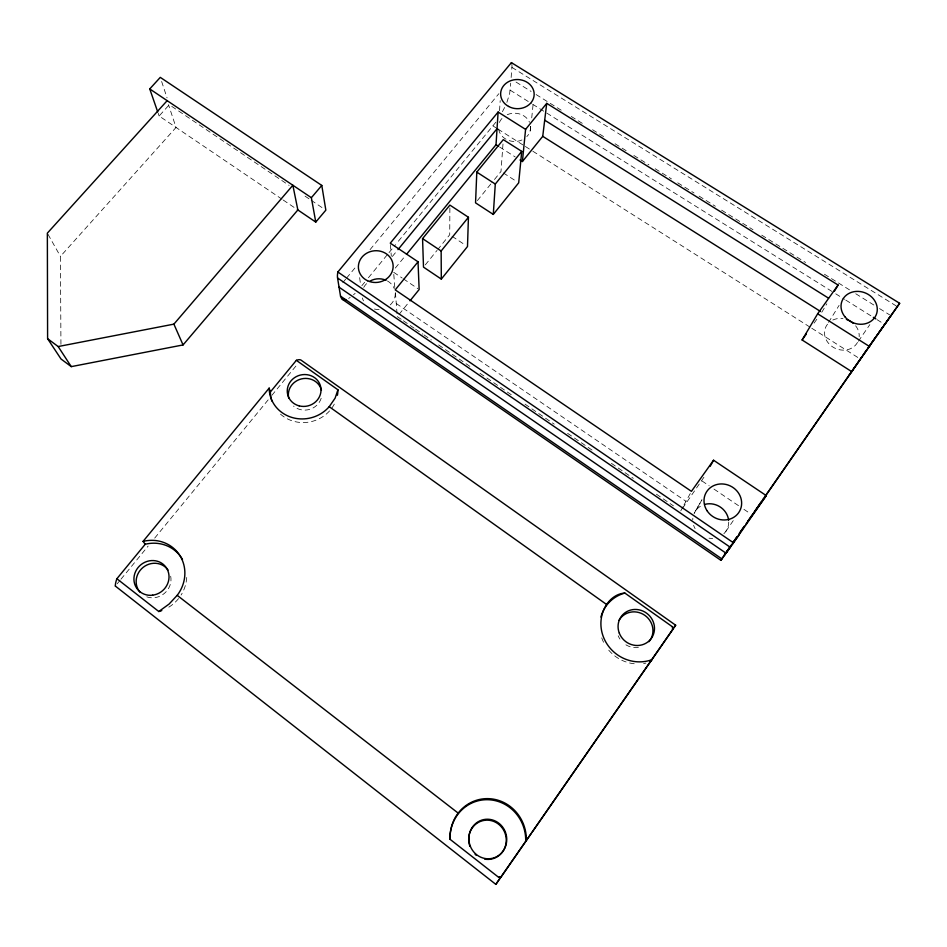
<?xml version="1.0" encoding="UTF-8"?>
<svg xmlns="http://www.w3.org/2000/svg" width="947" height="947" viewBox="0 0 947 947"><rect width="100%" height="100%" fill="white"/><g stroke="black" fill="none" stroke-linecap="round" stroke-linejoin="round"><path stroke-width="0.71" stroke-dasharray="4.74 3.55" d="M449.884 207.926L449.718 234.749L437.964 249.262M499.531 110.716L500.194 100.607M502.987 143.98L500.999 171.443L491.907 182.664M506.882 102.383L509.675 93.54L510.705 83.158M511.143 77.488L511.913 67.379A38.342 10.535 -58.2 0 0 511.936 65.059M531.729 117.866L533.054 104.833M504.609 107.496L501.91 112.693M680.763 510.871L683.367 506.089M684.018 504.905L690.765 492.594M682.456 508.468L704.722 476.081M695.654 510.705L701.964 499.779L694.127 513.392A18.313 16.975 29.9 0 1 701.822 505.509M821.783 312.261L826.861 303.786M828.542 322.406L839.089 305.372M725.887 531.362L733.901 519.666M858.384 341.251L869.831 324.632M814.089 323.105L817.51 318.287M495.92 122.127L396.521 243.486M399.101 314.357L409.116 301.939M425.298 264.888L437.052 250.375M477.371 200.61L490.996 183.789M395.313 268.072L405.565 255.512M392.354 256.483L397.03 250.777M117.215 583.778L120.02 580.357M120.956 579.209L148.134 546.099M154.692 538.109L270.901 396.533M271.836 395.384L297.145 364.559M361.861 285.71L364.666 282.289M368.419 277.731L388.081 253.76M389.028 252.624L395.574 244.634M342.814 282.644L345.631 279.223M346.578 278.087L355.977 266.711M370.064 249.641L498.82 93.729M60.939 344.353L60.43 256.388L176.035 127.443L168.495 104.679M282.017 199.225L159.132 115.996L169.312 104.726M353.48 294.848L355.149 293.298M348.626 298.412L350.189 297.441M511.913 67.379L897.283 306.603M516.044 82.058L531.089 91.433M536.109 94.558L561.169 110.183M571.207 116.434L583.743 124.246M592.514 129.703L605.05 137.516M615.077 143.766L627.612 151.579M633.874 155.486L648.92 164.861M655.194 168.767L671.482 178.924M677.756 182.83L694.044 192.975M699.064 196.1L715.352 206.257M721.626 210.163L752.96 229.695M761.743 235.164L805.613 262.497M824.411 274.216L849.483 289.841M855.757 293.748L874.554 305.467M879.574 308.592L889.6 314.842M510.173 90.19L531.468 103.507M532.711 104.288L834.52 293.049M835.763 293.83L844.535 299.323M845.789 300.104L872.08 316.547M877.088 319.684L884.605 324.383M492.996 125.939L496.737 128.307M497.98 129.1L524.129 145.696M525.372 146.489L531.598 150.431M532.841 151.224L810.514 327.449M811.757 328.23L860.314 359.055M499.625 146.998L515.204 156.942M503.354 172.958L516.34 181.303M452.086 236.312L465.131 244.953M171.75 106.372L289.155 185.434M305.052 196.147L309.941 199.438M311.161 200.267L323.389 208.506M393.727 272.322L402.191 278.051M403.41 278.868L417.935 288.705M701.999 480.958L709.185 485.823M713.967 489.066L739.11 506.077M743.904 509.32L749.894 513.369M283.236 200.054L297.855 209.95M396.272 303.525L685.983 501.318M397.278 316.618L402.144 319.944M403.363 320.784L414.312 328.289M415.532 329.118L422.824 334.125M424.043 334.954L431.347 339.961M438.639 344.957L472.707 368.3M480.011 373.307L514.079 396.651M525.029 404.156L554.232 424.161M567.608 433.335L593.165 450.843M611.407 463.343L633.306 478.353M656.425 494.192L673.459 505.864M48.037 234.359L60.43 256.388M158.196 113.285L159.132 115.996M161.629 81.478L167.051 97.884M359.647 277.637L360.582 284.858M390.389 244.622L391.3 256.187M395.432 292.599L397.053 313.706M393.798 274.405L394.781 287.391M395.266 293.31A16.691 15.33 -5.9 0 1 389.844 305.265M379.131 309.456A16.691 15.33 -5.9 0 1 372.526 308.509M363.518 300.897A16.691 15.33 -5.9 0 1 362.381 297.962M363.731 287.415A16.691 15.33 -5.9 0 1 367.412 282.928M387.43 280.963A16.691 15.33 -5.9 0 1 394.295 288.669M530.64 126.519A16.099 14.134 1.9 0 1 526.828 136.605M521.963 139.967A16.099 14.134 1.9 0 1 498.513 128.07M499.412 122.483A16.099 14.134 1.9 0 1 503.402 117.097M507.225 114.717A16.099 14.134 1.9 0 1 529.539 122.258M857.497 342.435A17.65 15.531 22.5 0 1 832.212 346.614A17.65 15.531 22.5 0 1 828.921 322.678M832.815 320.05A17.65 15.531 22.5 0 1 842.996 318.594M855.638 325.792A17.65 15.531 22.5 0 1 859.189 336.682M728.74 522.046A18.313 16.975 29.9 0 1 723.863 533.729M712.689 538.37A18.313 16.975 29.9 0 1 708.995 538.156M695.098 528.615A18.313 16.975 29.9 0 1 693.618 525.289M692.754 519.962A18.313 16.975 29.9 0 1 692.837 518.21M170.685 576.214A17.886 16.797 -40.9 0 1 164.364 593.414A17.886 16.797 -40.9 0 1 146.371 596.681M321.187 398.261A16.833 15.779 -14.7 0 1 293.546 406.085M638.385 647.488A18.455 17.52 39.8 0 1 624.771 644.078M619.954 639.095A18.455 17.52 39.8 0 1 618.202 635.828M645.913 663.089A37.193 35.276 39.5 0 1 643.605 663.527M634.23 663.752A37.193 35.276 39.5 0 1 606.719 647.559M603.559 642.255A37.193 35.276 39.5 0 1 601.274 636.408M334.303 404.132A33.903 31.748 -14.6 0 1 280.525 414.17M186.713 577.445A36.033 33.82 -40.7 0 1 181.09 595.036M178.557 598.587A36.033 33.82 -40.7 0 1 168.791 607.193M530.687 126.472L530.213 130.793L530.687 126.472"/><path stroke-width="1.42" d="M468.434 217.265L467.498 246.516L441.314 279.093L423.498 267.125L422.563 238.608L449.896 205.108L468.434 217.265L441.148 250.991L441.314 279.093M476.803 172.117L475.548 202.859L493.292 214.424L518.696 182.818L521.738 151.366L503.295 139.635L476.803 172.117L495.293 184.061L493.292 214.424M406.5 254.364L496.027 144.702L498.11 112.042L525.585 129.384L522.401 161.535L520.01 160.007M522.401 161.535L542.738 136.332L546.727 103.353L838.095 285.035L834.307 291.356M271.872 401.019A33.903 31.748 -14.6 0 1 270.38 391.951L296.352 360.345L337.925 389.785L335.108 398.166L329.26 406.63A34.139 31.938 -14.5 0 1 291.652 417.378A34.139 31.938 -14.5 0 1 269.161 388.14L143.08 541.388L145.234 544.241A36.033 33.82 -40.7 0 1 182.487 559.476M710.167 466.326L713.564 460.23L766.265 495.601L732.268 544.572M296.364 360.322A34.79 9.92 -54.2 0 1 300.874 360.014L675.661 625.209L674.063 627.612M851.744 371.638L802.109 339.973L817.663 313.777L838.095 285.035M848.903 375.616L899.65 303.3L511.404 62.632L337.854 272.002A39.17 11.518 -56.1 0 0 337.558 277.98L340.518 296.151L341.784 298.956L720.856 560.293L731.143 545.223M650.364 661.787L651.891 659.704A37.466 35.524 39.2 0 1 609.584 647.547A37.466 35.524 39.2 0 1 606.625 604.517C610.649 598.338 617.337 593.449 624.866 593.071L672.488 626.807L672.986 629.199L501.377 876.531L498.749 877.396L449.955 839.231C449.778 829.951 452.477 820.504 458.17 813.106A39.975 38.069 76.1 0 1 501.259 801.363A39.975 38.069 76.1 0 1 526.319 840.699M863.25 354.841L866.552 350.082M115.333 586.063L495.849 884.368L531.303 833.265M532.143 832.058L675.661 625.209M732.611 543.105L736.813 537.056M739.335 533.421L744.378 526.153M747.739 521.312L751.942 515.263M754.463 511.629L761.175 501.934M762.856 499.519L861.723 357.019M731.001 545.555L724.36 555.12L739.311 534.463M732.658 543.164L736.802 537.186M739.287 533.611L744.271 526.437M745.928 524.046L766.265 495.601M752.285 514.99L763.246 499.199M764.927 496.773L875.087 337.961M732.706 543.578L726.041 553.202L339.062 287.19M884.829 324.3L890.855 315.611M868.316 347.561L869.512 345.856M871.915 342.412L873.098 340.719M870.104 344.992L871.311 343.276M877.111 334.989L873.702 339.866M878.698 332.752L882.675 327.106M713.564 460.23L691.44 491.351L395.219 289.877L418.029 261.798L390.282 243.166L498.11 112.042M802.109 339.973L806.382 333.948M876.709 335.688L899.65 303.3M883.717 325.638L884.605 324.383M495.849 884.368L501.117 876.567M730.906 546.478L720.88 560.293M145.234 544.241L116.883 578.735L158.788 611.513L169.087 604.056L177.278 595.237A36.294 34.045 -40.4 0 0 179.788 555.392A36.294 34.045 -40.4 0 0 143.08 541.388M177.196 595.343L458.17 813.106M410.027 300.815L419.142 289.522L418.029 261.798M495.293 184.061L521.738 151.366M525.585 129.384L546.727 103.353M397.965 249.641L497.045 128.697M167.169 100.666L47.35 233.14L47.599 338.695L58.169 346.543L173.893 324.134L292.86 185.245L297.855 209.95L315.765 222.083L325.839 210.151L321.791 185.434L160.28 77.37L149.744 88.935L157.723 111.935M315.765 222.083L311.362 197.698L321.791 185.434M47.599 338.695L61.022 359.008L71.262 366.631L183.055 344.933L297.855 209.95M329.213 406.689L606.625 604.517M500.892 876.709L498.749 877.396M345.785 299.631L342.542 299.489M873.335 317.328L875.845 318.902M544.691 120.174L828.518 298.151M542.738 136.332L820.54 311.48M817.663 313.777L869.63 346.578M496.027 144.702L498.418 146.24M422.563 238.608L441.148 250.991M149.744 88.935L311.362 197.698M337.854 272.002L733.511 542.809M337.558 277.98L730.315 547.295M340.518 296.151L721.898 558.919M58.169 346.543L71.262 366.631M173.893 324.134L183.055 344.933M269.161 388.14L270.38 391.951M672.488 626.807L672.607 629.719M511.416 62.632A38.342 10.535 -58.2 0 1 511.782 63.887M369.993 281.117A16.691 15.33 -5.9 0 1 386.08 280.288M846.369 319.388A17.65 15.531 22.5 0 1 853.354 323.377M705.172 504.289A18.313 16.975 29.9 0 1 728.622 520.258M115.356 586.039A36.826 10.512 -51.7 0 1 116.872 578.747M140.038 592.23A17.886 16.797 -40.9 0 1 143.198 567.312A17.886 16.797 -40.9 0 1 168.033 570.011M288.728 398.178A16.833 15.779 -14.7 0 1 301.406 378.918A16.833 15.779 -14.7 0 1 321.447 390.223M469.901 846.334A19.686 18.739 76.2 0 1 483.881 820.433A19.686 18.739 76.2 0 1 506.266 839.8A19.686 18.739 76.2 0 1 484.686 859.13M476.436 855.413A19.686 18.739 76.2 0 1 475.11 854.277M619.042 620.321A18.455 17.52 39.8 0 1 644.954 615.42A18.455 17.52 39.8 0 1 648.967 641.687M600.919 617.042A37.193 35.276 39.5 0 1 624.866 593.071M449.955 839.231A39.667 37.773 76.2 0 1 488.048 799.718A39.667 37.773 76.2 0 1 525.692 841.481M337.925 389.785A33.903 31.748 -14.6 0 1 337.392 395.278M161.795 610.566A36.033 33.82 -40.7 0 1 158.788 611.513M367.602 280.774A17.401 15.874 -6 0 0 393.135 265.74A17.401 15.874 -6 0 0 366.536 253.299A17.401 15.874 -6 0 0 367.602 280.774M508.527 106.419A16.762 14.572 1.7 0 0 534.155 94.747A16.762 14.572 1.7 0 0 509.533 81.182A16.762 14.572 1.7 0 0 508.527 106.419M845.221 317.127A18.431 16.099 21.8 0 0 876.164 314.925A18.431 16.099 21.8 0 0 856.076 291.427A18.431 16.099 21.8 0 0 845.221 317.127M706.983 510.634A19.153 17.662 28.8 0 0 739.548 511.297A19.153 17.662 28.8 0 0 721.957 483.941A19.153 17.662 28.8 0 0 706.983 510.634M619.291 633.105A18.597 17.638 39.5 0 0 650.471 639.485A18.597 17.638 39.5 0 0 639.059 609.821A18.597 17.638 39.5 0 0 619.291 633.105M470.091 831.573A19.828 18.881 76.2 0 0 490.83 858.598A19.828 18.881 76.2 0 0 502.478 826.849A19.828 18.881 76.2 0 0 470.091 831.573M299.169 405.872A16.951 15.874 -14.6 0 0 320.595 386.423A16.951 15.874 -14.6 0 0 292.635 379.167A16.951 15.874 -14.6 0 0 299.169 405.872M152.68 595.178A18.017 16.916 -40.7 0 0 166.045 567.348A18.017 16.916 -40.7 0 0 135.705 571.29A18.017 16.916 -40.7 0 0 152.68 595.178"/></g></svg>
